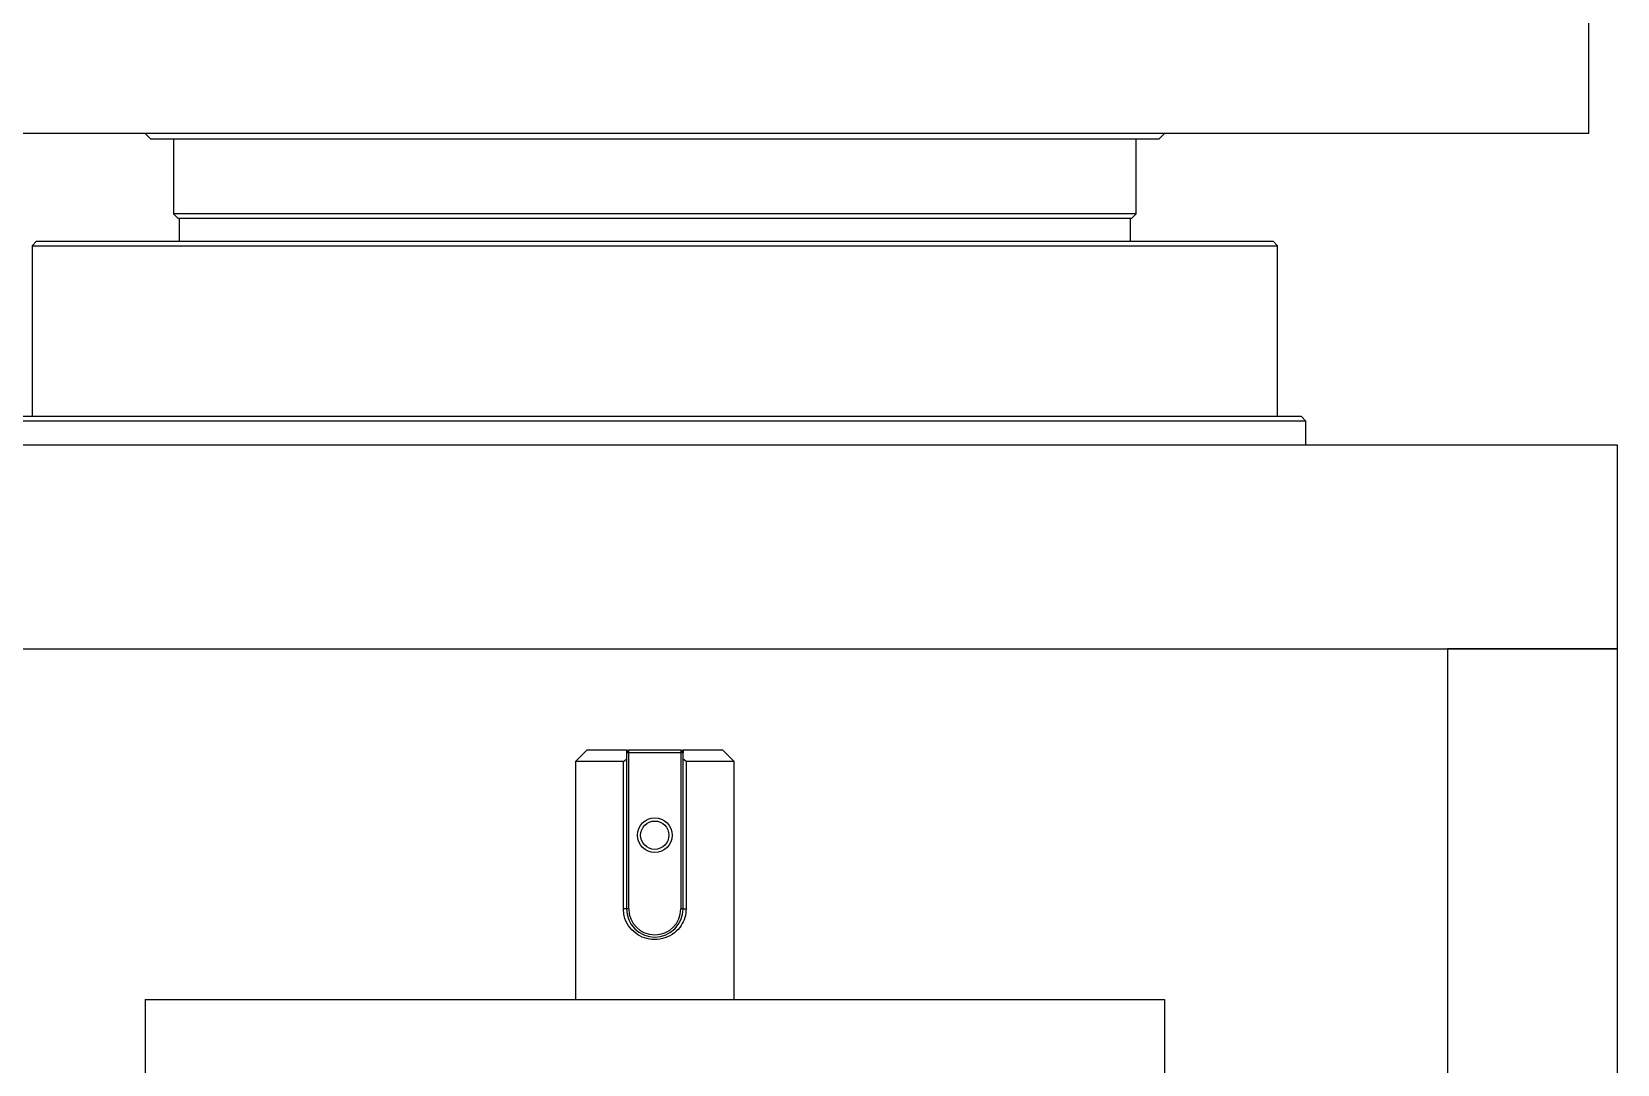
# Model space of a CAD drawing. Header units: millimetres. Extents: x 415 to 2018, y 500 to 823.
# Drawn here: x 1158.87 to 1172.87, y 698.46 to 707.58 of the extents above; entities that cross this region are included whole.
import ezdxf

# ---------------------------------------------------------------- set-up
doc = ezdxf.new("R2010")
doc.units = ezdxf.units.MM

msp = doc.modelspace()

# ---------------------------------------------------------------- linework, layer by layer
at = {"color": 161, "linetype": 'Continuous', "lineweight": 25, "true_color": 0x67adff}
for p, q in [((1172.6177, 706.6773), (1172.6177, 708.4773)), ((1172.6177, 706.6773), (1156.1177, 706.6773)), ((1159.8677, 706.6773), (1159.9177, 706.6273)), ((1168.8177, 706.6273), (1159.9177, 706.6273)), ((1160.1177, 706.6273), (1160.1177, 705.9673)), ((1168.6177, 705.9673), (1168.6177, 706.6273)), ((1168.8177, 706.6273), (1168.8677, 706.6773)), ((1160.1177, 705.9673), (1160.1577, 705.9273)), ((1168.6177, 705.9673), (1160.1177, 705.9673)), ((1168.5777, 705.9273), (1160.1577, 705.9273)), ((1160.1677, 705.9273), (1160.1677, 705.7273)), ((1168.5677, 705.7273), (1168.5677, 705.9273)), ((1168.5777, 705.9273), (1168.6177, 705.9673)), ((1158.9077, 705.7273), (1158.8677, 705.6873)), ((1158.8677, 705.6873), (1158.8677, 704.1773)), ((1158.8677, 705.6873), (1169.8677, 705.6873)), ((1158.9077, 705.7273), (1162.0017, 705.7273)), ((1162.0017, 705.7273), (1169.8277, 705.7273)), ((1169.8677, 705.6873), (1169.8277, 705.7273)), ((1169.8677, 704.1773), (1169.8677, 705.6873)), ((1170.1177, 704.1373), (1158.6177, 704.1373)), ((1161.8934, 704.1773), (1158.6577, 704.1773)), ((1170.0777, 704.1773), (1161.8934, 704.1773)), ((1170.1177, 704.1373), (1170.0777, 704.1773)), ((1170.1177, 703.9273), (1170.1177, 704.1373)), ((1155.8677, 703.9273), (1172.8677, 703.9273)), ((1172.8677, 703.9273), (1172.8677, 702.1273)), ((1155.8677, 702.1273), (1172.8677, 702.1273)), ((1172.8677, 702.1273), (1171.3677, 702.1273)), ((1171.3677, 702.1273), (1171.3677, 686.1273)), ((1172.8677, 702.1273), (1172.8677, 686.1273)), ((1163.7677, 701.2308), (1163.6677, 701.1308)), ((1163.6677, 701.1308), (1163.6677, 699.0308)), ((1164.0905, 701.1308), (1163.6677, 701.1308)), ((1164.0905, 701.1308), (1164.1177, 701.1525)), ((1164.0905, 699.8308), (1164.0905, 701.1308)), ((1164.1177, 701.2308), (1164.1177, 701.2108)), ((1164.1177, 701.2308), (1164.1377, 701.2308)), ((1164.1377, 701.2308), (1164.1177, 701.2108)), ((1164.1177, 701.2108), (1164.1377, 701.2108)), ((1164.1177, 701.2108), (1164.1177, 699.8308)), ((1164.5977, 701.2308), (1164.1377, 701.2308)), ((1164.1377, 701.2108), (1164.1377, 701.2308)), ((1164.1377, 699.8308), (1164.1377, 701.2108)), ((1164.1377, 701.2108), (1164.5977, 701.2108)), ((1164.5977, 701.2308), (1164.6177, 701.2308)), ((1164.5977, 701.2308), (1164.5977, 701.2108)), ((1164.6177, 701.2108), (1164.5977, 701.2308)), ((1164.5977, 701.2108), (1164.5977, 699.8308)), ((1164.5977, 701.2108), (1164.6177, 701.2108)), ((1164.6177, 701.2308), (1164.6177, 701.2109)), ((1164.6177, 699.8308), (1164.6177, 701.2108)), ((1164.6449, 701.1308), (1164.6177, 701.1525)), ((1164.6449, 701.1308), (1164.6449, 699.8308)), ((1165.0677, 701.1308), (1164.6449, 701.1308)), ((1165.0677, 701.1308), (1164.9677, 701.2308)), ((1165.0677, 699.0308), (1165.0677, 701.1308)), ((1164.1177, 699.8308), (1164.0905, 699.8308)), ((1164.1377, 699.8308), (1164.1177, 699.8308)), ((1164.6177, 699.8308), (1164.5977, 699.8308)), ((1164.6177, 699.8308), (1164.6449, 699.8308)), ((1159.8677, 699.0308), (1159.8677, 698.2308)), ((1159.8677, 699.0308), (1168.8677, 699.0308)), ((1168.8677, 699.0308), (1168.8677, 698.2308))]:
    msp.add_line(p, q, dxfattribs=at)
for points in [[(1164.1177, 701.2308), (1163.9922, 701.2308), (1163.8893, 701.2308), (1163.8154, 701.2308), (1163.7749, 701.2308), (1163.7677, 701.2308)], [(1164.9677, 701.2308), (1164.9605, 701.2308), (1164.92, 701.2308), (1164.8461, 701.2308), (1164.7433, 701.2308), (1164.6177, 701.2308)]]:
    msp.add_lwpolyline(points, dxfattribs=at)
for radius in [0.1525, 0.125]:
    msp.add_circle((1164.3677, 700.4808), radius, dxfattribs=at)
for radius in [0.25, 0.23]:
    msp.add_arc((1164.3677, 699.8308), radius, 180, 0, dxfattribs=at)
msp.add_open_spline([(1164.6449, 699.8308), (1164.6427, 699.8045), (1164.6381, 699.7518), (1164.6015, 699.6774), (1164.5425, 699.6132), (1164.4602, 699.5687), (1164.3667, 699.5538), (1164.2758, 699.5692), (1164.1954, 699.6115), (1164.1321, 699.6782), (1164.0959, 699.756), (1164.092, 699.8094), (1164.0905, 699.8308)], degree=3, knots=[0, 0, 0, 0, 0.07811143, 0.15609315, 0.24519422, 0.34013608, 0.43342197, 0.52180878, 0.6101113, 0.70299215, 0.79816452, 0.86165965, 0.86165965, 0.86165965, 0.86165965], dxfattribs=at)

doc.saveas('drawing.dxf')
